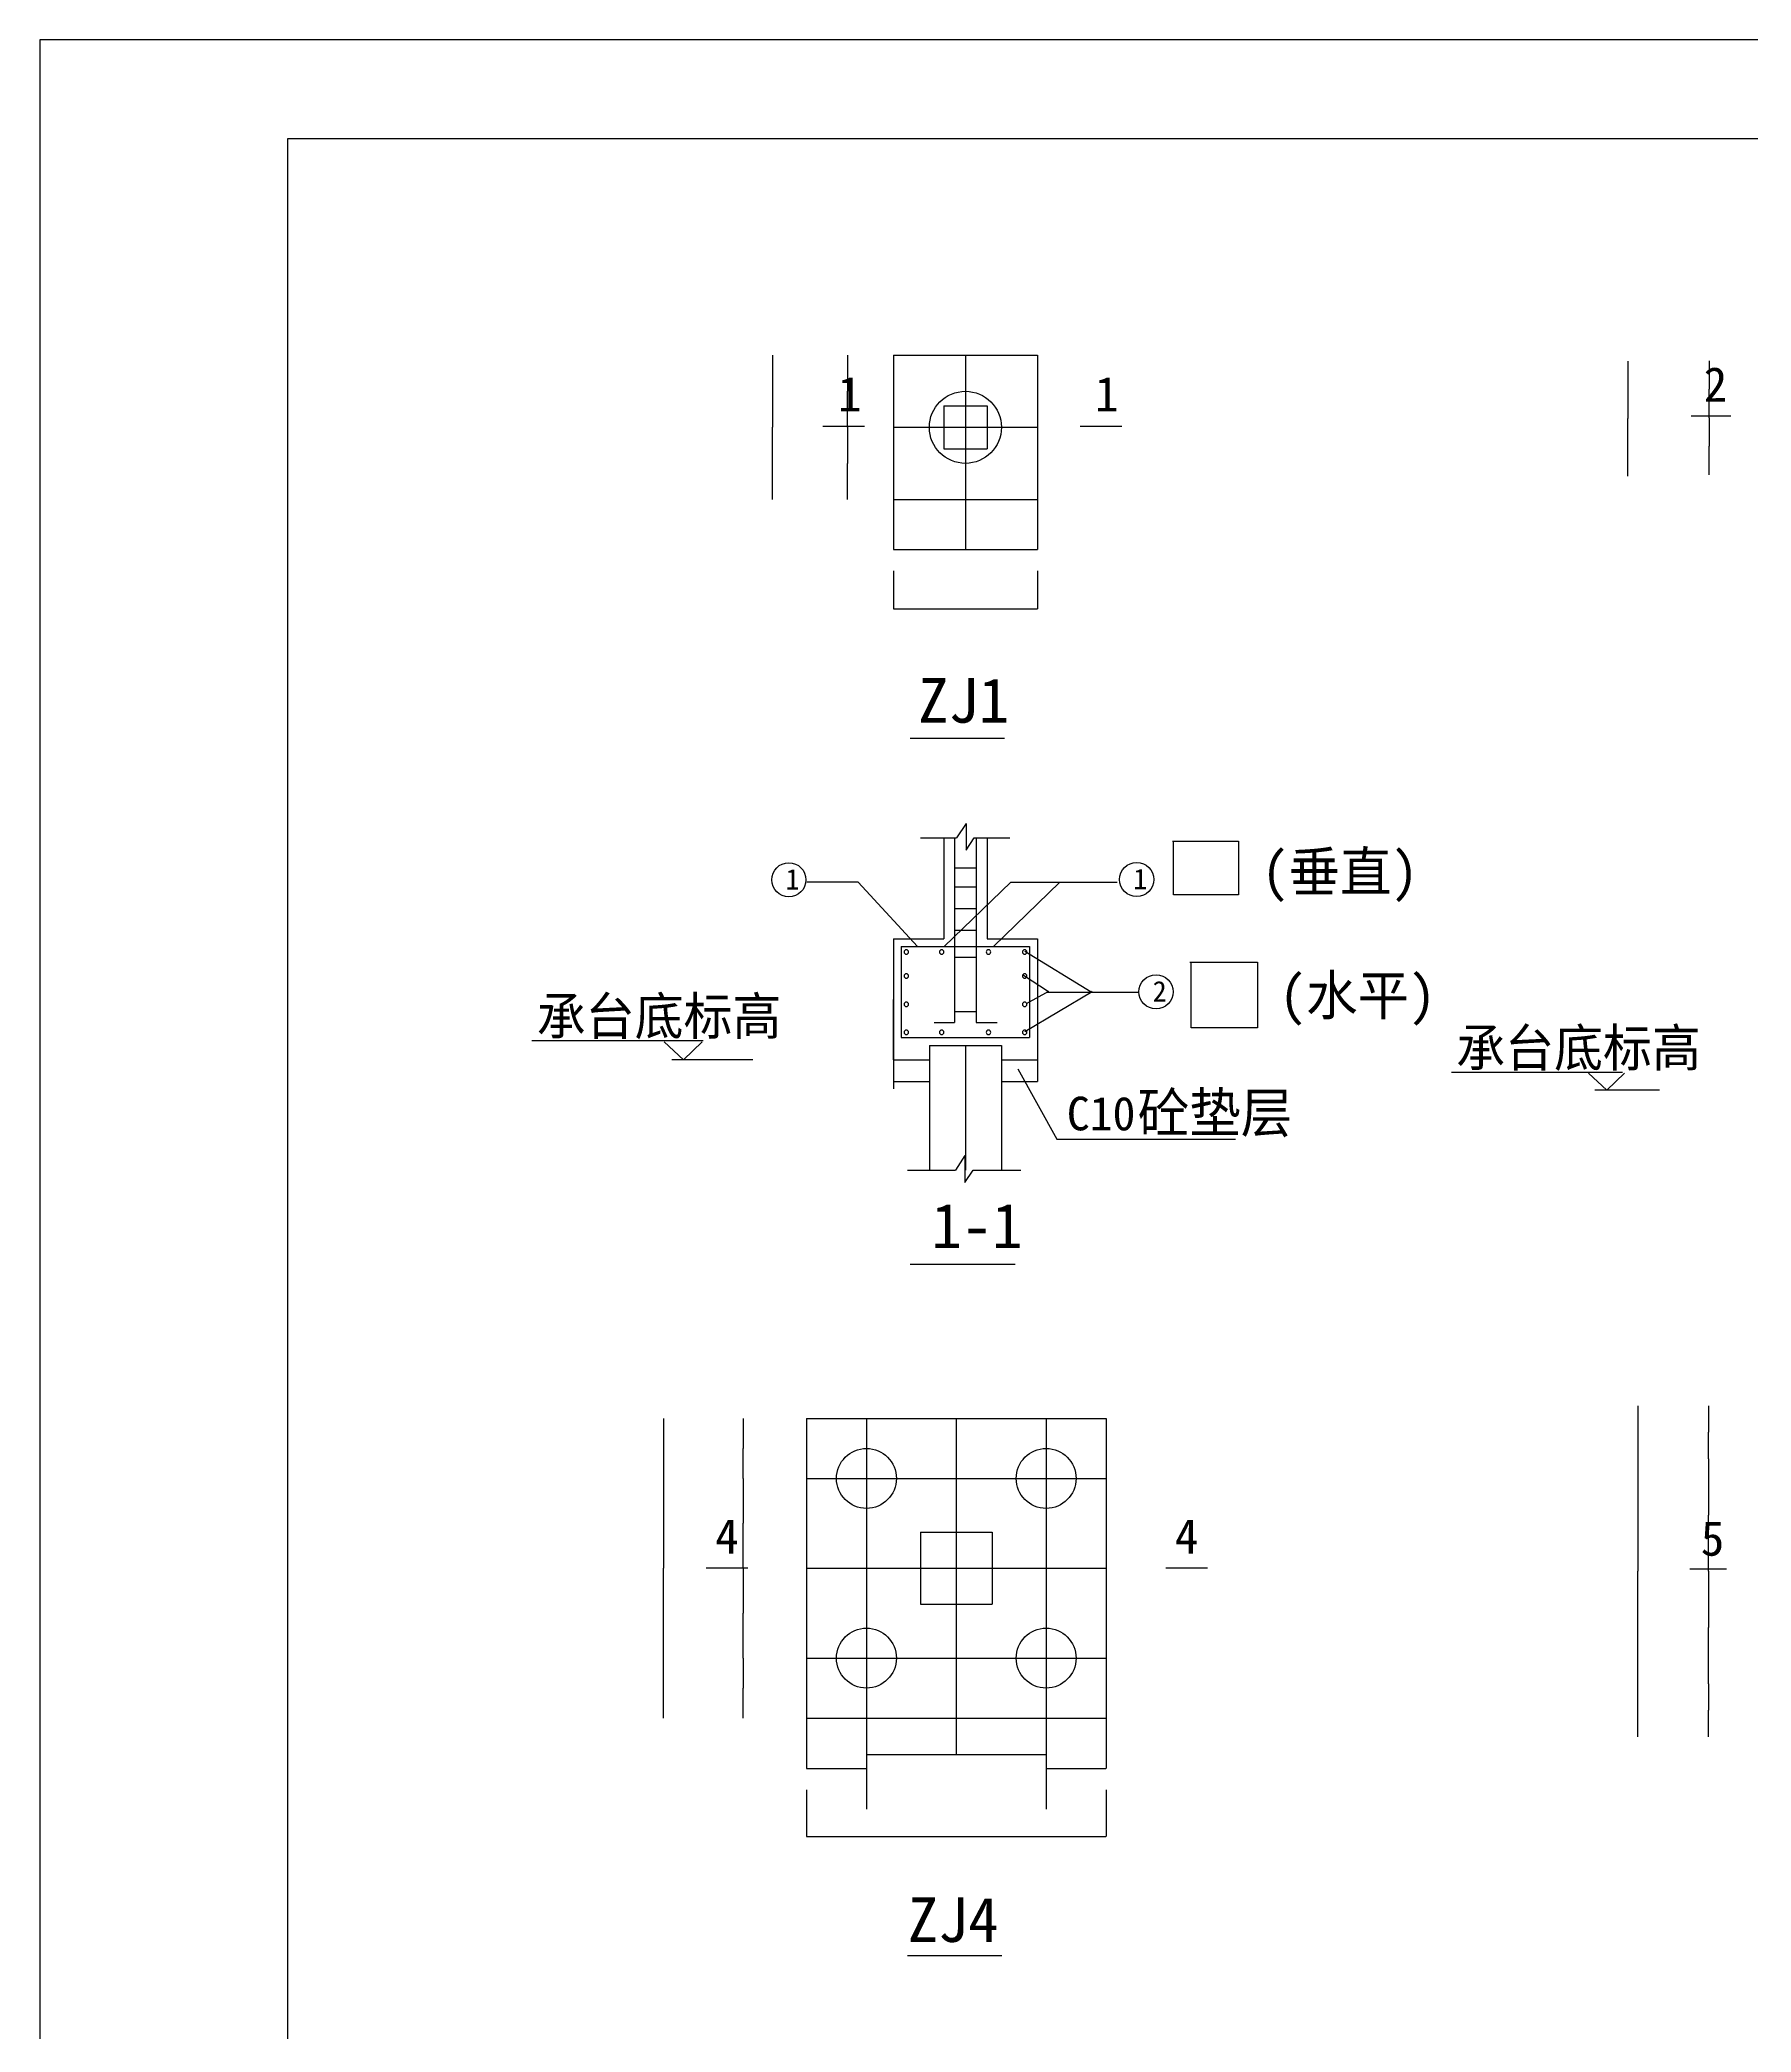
# Model space of a CAD drawing. Header units: metres. Extents: x 4568 to 182545, y -86951 to 35529.
# Drawn here: x 134237 to 146336, y -40998 to -26915 of the extents above; entities that cross this region are included whole.
import ezdxf

# ---------------------------------------------------------------- set-up
doc = ezdxf.new("R2010")
doc.units = ezdxf.units.M
for name, color, linetype in [('AXIS', 9, 'Continuous'), ('CCX', 7, 'Continuous'), ('HZ', 2, 'Continuous'), ('LI', 7, 'Continuous'), ('LIS', 2, 'Continuous'), ('LT', 7, 'Continuous'), ('STEEL', 2, 'Continuous'), ('TXT', 7, 'Continuous'), ('ZU', 2, 'Continuous')]:
    doc.layers.add(name, color=color, linetype=linetype)
doc.dimstyles.get("Standard").update_dxf_attribs({"dimtxt": 2.5, "dimasz": 2.5, "dimexe": 1.25, "dimexo": 0.625, "dimtad": 1, "dimcen": 2.5, "dimazin": 3, "dimtfac": 1, "dimtmove": 0, "dimatfit": 3})

# ---------------------------------------------------------------- blocks, each defined once
blk = doc.blocks.new('_CLOSEDFILLED')
at = {"color": 0, "linetype": 'BYBLOCK'}
blk.add_solid([(-1, 0), (0, 0), (-1, 0)], dxfattribs=at)
blk = doc.blocks.new('*D329')
for p, q in [((139210.43, -37083.31), (139210.43, -37400.86)), ((139210.18, -37400.86), (139209.93, -37400.86)), ((139210.43, -37718.41), (139210.43, -37400.86)), ((139210.43, -37400.86), (139210.43, -37400.86)), ((139210.68, -37400.86), (139210.93, -37400.86))]:
    blk.add_line(p, q)
at = {"layer": 'Defpoints'}
for p in [(139210.43, -37083.31), (139210.43, -37400.86), (139210.43, -37718.41)]:
    blk.add_point(p, dxfattribs=at)
at = {"layer": 'CCX', "xscale": 0.25, "yscale": 0.25}
blk.add_blockref('_CLOSEDFILLED', (139210.43, -37400.86), dxfattribs=at)
at = {"layer": 'CCX', "xscale": 0.25, "yscale": 0.25, "rotation": 180}
blk.add_blockref('_CLOSEDFILLED', (139210.43, -37400.86), dxfattribs=at)
at = {"layer": 'CCX', "insert": (139210.43, -37399.735), "char_height": 1, "attachment_point": 5}
blk.add_mtext('f', dxfattribs=at)
blk = doc.blocks.new('*D330')
for p, q in [((139210.43, -37718.41), (139210.43, -38035.96)), ((139210.18, -38035.96), (139209.93, -38035.96)), ((139210.43, -38353.51), (139210.43, -38035.96)), ((139210.43, -38035.96), (139210.43, -38035.96)), ((139210.68, -38035.96), (139210.93, -38035.96))]:
    blk.add_line(p, q)
at = {"layer": 'Defpoints'}
for p in [(139210.43, -37718.41), (139210.43, -38035.96), (139210.43, -38353.51)]:
    blk.add_point(p, dxfattribs=at)
at = {"layer": 'CCX', "xscale": 0.25, "yscale": 0.25}
blk.add_blockref('_CLOSEDFILLED', (139210.43, -38035.96), dxfattribs=at)
at = {"layer": 'CCX', "xscale": 0.25, "yscale": 0.25, "rotation": 180}
blk.add_blockref('_CLOSEDFILLED', (139210.43, -38035.96), dxfattribs=at)
at = {"layer": 'CCX', "insert": (139210.43, -38034.835), "char_height": 1, "attachment_point": 5}
blk.add_mtext('f', dxfattribs=at)
blk = doc.blocks.new('*D331')
for p, q in [((139210.43, -38353.51), (139210.43, -38565.21)), ((139210.18, -38565.21), (139209.93, -38565.21)), ((139210.43, -38776.91), (139210.43, -38565.21)), ((139210.43, -38565.21), (139210.43, -38565.21)), ((139210.68, -38565.21), (139210.93, -38565.21))]:
    blk.add_line(p, q)
at = {"layer": 'Defpoints'}
for p in [(139210.43, -38353.51), (139210.43, -38565.21), (139210.43, -38776.91)]:
    blk.add_point(p, dxfattribs=at)
at = {"layer": 'CCX', "xscale": 0.25, "yscale": 0.25}
blk.add_blockref('_CLOSEDFILLED', (139210.43, -38565.21), dxfattribs=at)
at = {"layer": 'CCX', "xscale": 0.25, "yscale": 0.25, "rotation": 180}
blk.add_blockref('_CLOSEDFILLED', (139210.43, -38565.21), dxfattribs=at)
at = {"layer": 'CCX', "insert": (139210.43, -38564.085), "char_height": 1, "attachment_point": 5}
blk.add_mtext('c', dxfattribs=at)
blk = doc.blocks.new('*D332')
for p, q in [((139210.43, -36659.9), (139210.43, -36871.61)), ((139210.18, -36871.61), (139209.93, -36871.61)), ((139210.43, -37083.31), (139210.43, -36871.61)), ((139210.43, -36871.61), (139210.43, -36871.61)), ((139210.68, -36871.61), (139210.93, -36871.61))]:
    blk.add_line(p, q)
at = {"layer": 'Defpoints'}
for p in [(139210.43, -36659.9), (139210.43, -36871.61), (139210.43, -37083.31)]:
    blk.add_point(p, dxfattribs=at)
at = {"layer": 'CCX', "xscale": 0.25, "yscale": 0.25}
blk.add_blockref('_CLOSEDFILLED', (139210.43, -36871.61), dxfattribs=at)
at = {"layer": 'CCX', "xscale": 0.25, "yscale": 0.25, "rotation": 180}
blk.add_blockref('_CLOSEDFILLED', (139210.43, -36871.61), dxfattribs=at)
at = {"layer": 'CCX', "insert": (139210.43, -36870.485), "char_height": 1, "attachment_point": 5}
blk.add_mtext('c', dxfattribs=at)
blk = doc.blocks.new('*D333')
for p, q in [((139416.78, -29144.19), (139416.78, -29653.54)), ((139416.53, -29653.54), (139416.28, -29653.54)), ((139416.78, -30162.9), (139416.78, -29653.54)), ((139416.78, -29653.54), (139416.78, -29653.54)), ((139417.03, -29653.54), (139417.28, -29653.54))]:
    blk.add_line(p, q)
at = {"layer": 'Defpoints'}
for p in [(139416.78, -29144.19), (139416.78, -29653.54), (139416.78, -30162.9)]:
    blk.add_point(p, dxfattribs=at)
at = {"xscale": 0.25, "yscale": 0.25}
blk.add_blockref('_CLOSEDFILLED', (139416.78, -29653.54), dxfattribs=at)
at = {"xscale": 0.25, "yscale": 0.25, "rotation": 180}
blk.add_blockref('_CLOSEDFILLED', (139416.78, -29653.54), dxfattribs=at)
at = {"insert": (139416.78, -29652.415), "char_height": 1, "attachment_point": 5}
blk.add_mtext('B', dxfattribs=at)
blk = doc.blocks.new('*D334')
for p, q in [((138646.5, -36659.9), (138646.5, -37718.41)), ((138646.25, -37718.41), (138646, -37718.41)), ((138646.5, -38776.91), (138646.5, -37718.41)), ((138646.5, -37718.41), (138646.5, -37718.41)), ((138646.75, -37718.41), (138647, -37718.41))]:
    blk.add_line(p, q)
at = {"layer": 'Defpoints'}
for p in [(138646.5, -36659.9), (138646.5, -37718.41), (138646.5, -38776.91)]:
    blk.add_point(p, dxfattribs=at)
at = {"xscale": 0.25, "yscale": 0.25}
blk.add_blockref('_CLOSEDFILLED', (138646.5, -37718.41), dxfattribs=at)
at = {"xscale": 0.25, "yscale": 0.25, "rotation": 180}
blk.add_blockref('_CLOSEDFILLED', (138646.5, -37718.41), dxfattribs=at)
at = {"insert": (138646.5, -37717.285), "char_height": 1, "attachment_point": 5}
blk.add_mtext('B', dxfattribs=at)
blk = doc.blocks.new('*D335')
for p, q in [((140271.16, -33268.84), (140271.16, -33696.96)), ((140270.91, -33696.96), (140270.66, -33696.96)), ((140271.16, -34125.08), (140271.16, -33696.96)), ((140271.16, -33696.96), (140271.16, -33696.96)), ((140271.41, -33696.96), (140271.66, -33696.96))]:
    blk.add_line(p, q)
at = {"layer": 'Defpoints'}
for p in [(140271.16, -33268.84), (140271.16, -33696.96), (140271.16, -34125.08)]:
    blk.add_point(p, dxfattribs=at)
at = {"layer": 'CCX', "xscale": 0.25, "yscale": 0.25}
blk.add_blockref('_CLOSEDFILLED', (140271.16, -33696.96), dxfattribs=at)
at = {"layer": 'CCX', "xscale": 0.25, "yscale": 0.25, "rotation": 180}
blk.add_blockref('_CLOSEDFILLED', (140271.16, -33696.96), dxfattribs=at)
at = {"layer": 'CCX', "insert": (140271.16, -33695.835), "char_height": 1, "attachment_point": 5}
blk.add_mtext('H', dxfattribs=at)
blk = doc.blocks.new('*D337')
for p, q in [((146032.88, -38535.59), (146032.88, -38722.35)), ((146032.63, -38722.35), (146032.38, -38722.35)), ((146032.88, -38909.11), (146032.88, -38722.35)), ((146032.88, -38722.35), (146032.88, -38722.35)), ((146033.13, -38722.35), (146033.38, -38722.35))]:
    blk.add_line(p, q)
at = {"layer": 'Defpoints'}
for p in [(146032.88, -38535.59), (146032.88, -38722.35), (146032.88, -38909.11)]:
    blk.add_point(p, dxfattribs=at)
at = {"layer": 'CCX', "xscale": 0.25, "yscale": 0.25}
blk.add_blockref('_CLOSEDFILLED', (146032.88, -38722.35), dxfattribs=at)
at = {"layer": 'CCX', "xscale": 0.25, "yscale": 0.25, "rotation": 180}
blk.add_blockref('_CLOSEDFILLED', (146032.88, -38722.35), dxfattribs=at)
at = {"layer": 'CCX', "insert": (146032.88, -38721.225), "char_height": 1, "attachment_point": 5}
blk.add_mtext('c', dxfattribs=at)
blk = doc.blocks.new('*D346')
for p, q in [((146032.88, -36944.36), (146032.88, -37342.17)), ((146032.63, -37342.17), (146032.38, -37342.17)), ((146032.88, -37739.98), (146032.88, -37342.17)), ((146032.88, -37342.17), (146032.88, -37342.17)), ((146033.13, -37342.17), (146033.38, -37342.17))]:
    blk.add_line(p, q)
at = {"layer": 'Defpoints'}
for p in [(146032.88, -36944.36), (146032.88, -37342.17), (146032.88, -37739.98)]:
    blk.add_point(p, dxfattribs=at)
at = {"layer": 'CCX', "xscale": 0.25, "yscale": 0.25}
blk.add_blockref('_CLOSEDFILLED', (146032.88, -37342.17), dxfattribs=at)
at = {"layer": 'CCX', "xscale": 0.25, "yscale": 0.25, "rotation": 180}
blk.add_blockref('_CLOSEDFILLED', (146032.88, -37342.17), dxfattribs=at)
at = {"layer": 'CCX', "insert": (146032.88, -37341.045), "char_height": 1, "attachment_point": 5}
blk.add_mtext('f', dxfattribs=at)
blk = doc.blocks.new('*D347')
for p, q in [((146032.88, -37739.98), (146032.88, -38137.78)), ((146032.63, -38137.78), (146032.38, -38137.78)), ((146032.88, -38535.59), (146032.88, -38137.78)), ((146032.88, -38137.78), (146032.88, -38137.78)), ((146033.13, -38137.78), (146033.38, -38137.78))]:
    blk.add_line(p, q)
at = {"layer": 'Defpoints'}
for p in [(146032.88, -37739.98), (146032.88, -38137.78), (146032.88, -38535.59)]:
    blk.add_point(p, dxfattribs=at)
at = {"layer": 'CCX', "xscale": 0.25, "yscale": 0.25}
blk.add_blockref('_CLOSEDFILLED', (146032.88, -38137.78), dxfattribs=at)
at = {"layer": 'CCX', "xscale": 0.25, "yscale": 0.25, "rotation": 180}
blk.add_blockref('_CLOSEDFILLED', (146032.88, -38137.78), dxfattribs=at)
at = {"layer": 'CCX', "insert": (146032.88, -38136.655), "char_height": 1, "attachment_point": 5}
blk.add_mtext('f', dxfattribs=at)
blk = doc.blocks.new('*D348')
for p, q in [((146032.88, -36570.84), (146032.88, -36757.6)), ((146032.63, -36757.6), (146032.38, -36757.6)), ((146032.88, -36944.36), (146032.88, -36757.6)), ((146032.88, -36757.6), (146032.88, -36757.6)), ((146033.13, -36757.6), (146033.38, -36757.6))]:
    blk.add_line(p, q)
at = {"layer": 'Defpoints'}
for p in [(146032.88, -36570.84), (146032.88, -36757.6), (146032.88, -36944.36)]:
    blk.add_point(p, dxfattribs=at)
at = {"layer": 'CCX', "xscale": 0.25, "yscale": 0.25}
blk.add_blockref('_CLOSEDFILLED', (146032.88, -36757.6), dxfattribs=at)
at = {"layer": 'CCX', "xscale": 0.25, "yscale": 0.25, "rotation": 180}
blk.add_blockref('_CLOSEDFILLED', (146032.88, -36757.6), dxfattribs=at)
at = {"layer": 'CCX', "insert": (146032.88, -36756.475), "char_height": 1, "attachment_point": 5}
blk.add_mtext('c', dxfattribs=at)
blk = doc.blocks.new('*D349')
for p, q in [((141351.33, -38776.91), (141351.33, -39134.6)), ((141774.73, -38776.91), (141774.73, -39134.6)), ((141351.58, -39134.6), (141562.53, -39134.6)), ((141563.53, -39134.6), (141774.48, -39134.6))]:
    blk.add_line(p, q)
at = {"layer": 'Defpoints'}
for p in [(141351.33, -38776.91), (141774.73, -38776.91), (141351.33, -39134.6)]:
    blk.add_point(p, dxfattribs=at)
at = {"layer": 'CCX', "xscale": 0.25, "yscale": 0.25, "rotation": 180}
blk.add_blockref('_CLOSEDFILLED', (141351.33, -39134.6), dxfattribs=at)
at = {"layer": 'CCX', "xscale": 0.25, "yscale": 0.25}
blk.add_blockref('_CLOSEDFILLED', (141774.73, -39134.6), dxfattribs=at)
at = {"layer": 'CCX', "insert": (141563.03, -39134.6), "char_height": 1, "attachment_point": 5}
blk.add_mtext('c', dxfattribs=at)
blk = doc.blocks.new('*D350')
for p, q in [((140081.13, -38776.91), (140081.13, -39034.6)), ((140716.23, -38776.91), (140716.23, -39034.6)), ((140081.38, -39034.6), (140398.18, -39034.6)), ((140399.18, -39034.6), (140715.98, -39034.6))]:
    blk.add_line(p, q)
at = {"layer": 'Defpoints'}
for p in [(140081.13, -38776.91), (140716.23, -38776.91), (140081.13, -39034.6)]:
    blk.add_point(p, dxfattribs=at)
at = {"layer": 'CCX', "xscale": 0.25, "yscale": 0.25, "rotation": 180}
blk.add_blockref('_CLOSEDFILLED', (140081.13, -39034.6), dxfattribs=at)
at = {"layer": 'CCX', "xscale": 0.25, "yscale": 0.25}
blk.add_blockref('_CLOSEDFILLED', (140716.23, -39034.6), dxfattribs=at)
at = {"layer": 'CCX', "insert": (140398.68, -39034.6), "char_height": 1, "attachment_point": 5}
blk.add_mtext('e', dxfattribs=at)
blk = doc.blocks.new('*D351')
for p, q in [((139657.73, -38776.91), (139657.73, -39134.6)), ((140081.13, -38776.91), (140081.13, -39134.6)), ((139657.98, -39134.6), (139868.93, -39134.6)), ((139869.93, -39134.6), (140080.88, -39134.6))]:
    blk.add_line(p, q)
at = {"layer": 'Defpoints'}
for p in [(139657.73, -38776.91), (140081.13, -38776.91), (139657.73, -39134.6)]:
    blk.add_point(p, dxfattribs=at)
at = {"layer": 'CCX', "xscale": 0.25, "yscale": 0.25, "rotation": 180}
blk.add_blockref('_CLOSEDFILLED', (139657.73, -39134.6), dxfattribs=at)
at = {"layer": 'CCX', "xscale": 0.25, "yscale": 0.25}
blk.add_blockref('_CLOSEDFILLED', (140081.13, -39134.6), dxfattribs=at)
at = {"layer": 'CCX', "insert": (139869.43, -39134.6), "char_height": 1, "attachment_point": 5}
blk.add_mtext('c', dxfattribs=at)
blk = doc.blocks.new('*D352')
for p, q in [((140716.23, -38776.91), (140716.23, -39034.6)), ((141351.33, -38776.91), (141351.33, -39034.6)), ((140716.48, -39034.6), (141033.28, -39034.6)), ((141034.28, -39034.6), (141351.08, -39034.6))]:
    blk.add_line(p, q)
at = {"layer": 'Defpoints'}
for p in [(140716.23, -38776.91), (141351.33, -38776.91), (140716.23, -39034.6)]:
    blk.add_point(p, dxfattribs=at)
at = {"layer": 'CCX', "xscale": 0.25, "yscale": 0.25, "rotation": 180}
blk.add_blockref('_CLOSEDFILLED', (140716.23, -39034.6), dxfattribs=at)
at = {"layer": 'CCX', "xscale": 0.25, "yscale": 0.25}
blk.add_blockref('_CLOSEDFILLED', (141351.33, -39034.6), dxfattribs=at)
at = {"layer": 'CCX', "insert": (141033.78, -39034.6), "char_height": 1, "attachment_point": 5}
blk.add_mtext('e', dxfattribs=at)
blk = doc.blocks.new('*D356')
for p, q in [((139657.73, -39284.6), (139657.73, -39615.7)), ((141774.73, -39284.6), (141774.73, -39615.7)), ((139657.98, -39615.7), (140715.73, -39615.7)), ((140716.73, -39615.7), (141774.48, -39615.7))]:
    blk.add_line(p, q)
at = {"layer": 'Defpoints'}
for p in [(139657.73, -39284.6), (141774.73, -39284.6), (139657.73, -39615.7)]:
    blk.add_point(p, dxfattribs=at)
at = {"xscale": 0.25, "yscale": 0.25, "rotation": 180}
blk.add_blockref('_CLOSEDFILLED', (139657.73, -39615.7), dxfattribs=at)
at = {"xscale": 0.25, "yscale": 0.25}
blk.add_blockref('_CLOSEDFILLED', (141774.73, -39615.7), dxfattribs=at)
at = {"insert": (140716.23, -39615.7), "char_height": 1, "attachment_point": 5}
blk.add_mtext('A', dxfattribs=at)
blk = doc.blocks.new('*D357')
for p, q in [((140271.16, -34125.08), (140271.16, -34329.89)), ((140270.91, -34329.89), (140270.66, -34329.89)), ((140271.16, -34277.89), (140271.16, -34329.89)), ((140271.16, -34329.89), (140271.16, -34329.89)), ((140271.41, -34329.89), (140271.66, -34329.89))]:
    blk.add_line(p, q)
at = {"layer": 'Defpoints'}
for p in [(140271.16, -34125.08), (140271.16, -34277.89), (140271.16, -34329.89)]:
    blk.add_point(p, dxfattribs=at)
at = {"layer": 'CCX', "xscale": 0.25, "yscale": 0.25}
blk.add_blockref('_CLOSEDFILLED', (140271.16, -34329.89), dxfattribs=at)
at = {"layer": 'CCX', "xscale": 0.25, "yscale": 0.25, "rotation": 180}
blk.add_blockref('_CLOSEDFILLED', (140271.16, -34329.89), dxfattribs=at)
at = {"layer": 'CCX', "insert": (140271.16, -34328.765), "char_height": 1, "attachment_point": 5}
blk.add_mtext('80', dxfattribs=at)
blk = doc.blocks.new('*D358')
for p, q in [((140270.91, -34049.85), (140270.66, -34049.85)), ((140271.16, -34022.79), (140271.16, -34049.85)), ((140271.16, -34125.08), (140271.16, -34049.85)), ((140271.16, -34049.85), (140271.16, -34049.85)), ((140271.41, -34049.85), (140271.66, -34049.85))]:
    blk.add_line(p, q)
at = {"layer": 'Defpoints'}
for p in [(140271.16, -34022.79), (140271.16, -34049.85), (140271.16, -34125.08)]:
    blk.add_point(p, dxfattribs=at)
at = {"layer": 'CCX', "xscale": 0.25, "yscale": 0.25}
blk.add_blockref('_CLOSEDFILLED', (140271.16, -34049.85), dxfattribs=at)
at = {"layer": 'CCX', "xscale": 0.25, "yscale": 0.25, "rotation": 180}
blk.add_blockref('_CLOSEDFILLED', (140271.16, -34049.85), dxfattribs=at)
at = {"layer": 'CCX', "insert": (140271.16, -34048.725), "char_height": 1, "attachment_point": 5}
blk.add_mtext('k', dxfattribs=at)
blk = doc.blocks.new('*D359')
for p, q in [((140270.91, -33783.82), (140270.66, -33783.82)), ((140271.16, -34022.79), (140271.16, -33783.82)), ((140271.16, -33946.38), (140271.16, -33783.82)), ((140271.16, -33783.82), (140271.16, -33783.82)), ((140271.41, -33783.82), (140271.66, -33783.82))]:
    blk.add_line(p, q)
at = {"layer": 'Defpoints'}
for p in [(140271.16, -33783.82), (140271.16, -33946.38), (140271.16, -34022.79)]:
    blk.add_point(p, dxfattribs=at)
at = {"layer": 'CCX', "xscale": 0.25, "yscale": 0.25}
blk.add_blockref('_CLOSEDFILLED', (140271.16, -33783.82), dxfattribs=at)
at = {"layer": 'CCX', "xscale": 0.25, "yscale": 0.25, "rotation": 180}
blk.add_blockref('_CLOSEDFILLED', (140271.16, -33783.82), dxfattribs=at)
at = {"layer": 'CCX', "insert": (140271.16, -33782.695), "char_height": 1, "attachment_point": 5}
blk.add_mtext('35', dxfattribs=at)
blk = doc.blocks.new('*D360')
for p, q in [((145535.38, -36570.84), (145535.38, -37739.98)), ((145535.13, -37739.98), (145534.88, -37739.98)), ((145535.38, -38909.11), (145535.38, -37739.98)), ((145535.38, -37739.98), (145535.38, -37739.98)), ((145535.63, -37739.98), (145535.88, -37739.98))]:
    blk.add_line(p, q)
at = {"layer": 'Defpoints'}
for p in [(145535.38, -36570.84), (145535.38, -37739.98), (145535.38, -38909.11)]:
    blk.add_point(p, dxfattribs=at)
at = {"xscale": 0.25, "yscale": 0.25}
blk.add_blockref('_CLOSEDFILLED', (145535.38, -37739.98), dxfattribs=at)
at = {"xscale": 0.25, "yscale": 0.25, "rotation": 180}
blk.add_blockref('_CLOSEDFILLED', (145535.38, -37739.98), dxfattribs=at)
at = {"insert": (145535.38, -37738.855), "char_height": 1, "attachment_point": 5}
blk.add_mtext('B', dxfattribs=at)
blk = doc.blocks.new('*D371')
for p, q in [((146039.67, -29183.02), (146039.67, -29384.63)), ((146039.42, -29384.63), (146039.17, -29384.63)), ((146039.67, -29586.25), (146039.67, -29384.63)), ((146039.67, -29384.63), (146039.67, -29384.63)), ((146039.92, -29384.63), (146040.17, -29384.63))]:
    blk.add_line(p, q)
at = {"layer": 'Defpoints'}
for p in [(146039.67, -29183.02), (146039.67, -29384.63), (146039.67, -29586.25)]:
    blk.add_point(p, dxfattribs=at)
at = {"layer": 'CCX', "xscale": 0.25, "yscale": 0.25}
blk.add_blockref('_CLOSEDFILLED', (146039.67, -29384.63), dxfattribs=at)
at = {"layer": 'CCX', "xscale": 0.25, "yscale": 0.25, "rotation": 180}
blk.add_blockref('_CLOSEDFILLED', (146039.67, -29384.63), dxfattribs=at)
at = {"layer": 'CCX', "insert": (146039.67, -29383.505), "char_height": 1, "attachment_point": 5}
blk.add_mtext('c', dxfattribs=at)
blk = doc.blocks.new('*D372')
for p, q in [((146039.67, -29586.25), (146039.67, -29787.87)), ((146039.42, -29787.87), (146039.17, -29787.87)), ((146039.67, -29989.49), (146039.67, -29787.87)), ((146039.67, -29787.87), (146039.67, -29787.87)), ((146039.92, -29787.87), (146040.17, -29787.87))]:
    blk.add_line(p, q)
at = {"layer": 'Defpoints'}
for p in [(146039.67, -29586.25), (146039.67, -29787.87), (146039.67, -29989.49)]:
    blk.add_point(p, dxfattribs=at)
at = {"layer": 'CCX', "xscale": 0.25, "yscale": 0.25}
blk.add_blockref('_CLOSEDFILLED', (146039.67, -29787.87), dxfattribs=at)
at = {"layer": 'CCX', "xscale": 0.25, "yscale": 0.25, "rotation": 180}
blk.add_blockref('_CLOSEDFILLED', (146039.67, -29787.87), dxfattribs=at)
at = {"layer": 'CCX', "insert": (146039.67, -29786.745), "char_height": 1, "attachment_point": 5}
blk.add_mtext('c', dxfattribs=at)
blk = doc.blocks.new('*D373')
for p, q in [((140271.16, -30162.9), (140271.16, -30518.24)), ((140780.51, -30162.9), (140780.51, -30518.24)), ((140271.41, -30518.24), (140525.335, -30518.24)), ((140526.335, -30518.24), (140780.26, -30518.24))]:
    blk.add_line(p, q)
at = {"layer": 'Defpoints'}
for p in [(140271.16, -30162.9), (140780.51, -30162.9), (140271.16, -30518.24)]:
    blk.add_point(p, dxfattribs=at)
at = {"layer": 'CCX', "xscale": 0.25, "yscale": 0.25, "rotation": 180}
blk.add_blockref('_CLOSEDFILLED', (140271.16, -30518.24), dxfattribs=at)
at = {"layer": 'CCX', "xscale": 0.25, "yscale": 0.25}
blk.add_blockref('_CLOSEDFILLED', (140780.51, -30518.24), dxfattribs=at)
at = {"layer": 'CCX', "insert": (140525.835, -30518.24), "char_height": 1, "attachment_point": 5}
blk.add_mtext('c', dxfattribs=at)
blk = doc.blocks.new('*D374')
for p, q in [((140780.51, -30162.9), (140780.51, -30518.24)), ((141289.87, -30162.9), (141289.87, -30518.24)), ((140780.76, -30518.24), (141034.69, -30518.24)), ((141035.69, -30518.24), (141289.62, -30518.24))]:
    blk.add_line(p, q)
at = {"layer": 'Defpoints'}
for p in [(140780.51, -30162.9), (141289.87, -30162.9), (140780.51, -30518.24)]:
    blk.add_point(p, dxfattribs=at)
at = {"layer": 'CCX', "xscale": 0.25, "yscale": 0.25, "rotation": 180}
blk.add_blockref('_CLOSEDFILLED', (140780.51, -30518.24), dxfattribs=at)
at = {"layer": 'CCX', "xscale": 0.25, "yscale": 0.25}
blk.add_blockref('_CLOSEDFILLED', (141289.87, -30518.24), dxfattribs=at)
at = {"layer": 'CCX', "insert": (141035.19, -30518.24), "char_height": 1, "attachment_point": 5}
blk.add_mtext('c', dxfattribs=at)
blk = doc.blocks.new('*D375')
for p, q in [((140271.16, -30668.24), (140271.16, -30936.47)), ((141289.87, -30668.24), (141289.87, -30936.47)), ((140271.41, -30936.47), (140780.015, -30936.47)), ((140781.015, -30936.47), (141289.62, -30936.47))]:
    blk.add_line(p, q)
at = {"layer": 'Defpoints'}
for p in [(140271.16, -30668.24), (141289.87, -30668.24), (140271.16, -30936.47)]:
    blk.add_point(p, dxfattribs=at)
at = {"xscale": 0.25, "yscale": 0.25, "rotation": 180}
blk.add_blockref('_CLOSEDFILLED', (140271.16, -30936.47), dxfattribs=at)
at = {"xscale": 0.25, "yscale": 0.25}
blk.add_blockref('_CLOSEDFILLED', (141289.87, -30936.47), dxfattribs=at)
at = {"insert": (140780.515, -30936.47), "char_height": 1, "attachment_point": 5}
blk.add_mtext('A', dxfattribs=at)
blk = doc.blocks.new('*D376')
for p, q in [((139946.42, -29144.19), (139946.42, -29398.87)), ((139946.17, -29398.87), (139945.92, -29398.87)), ((139946.42, -29653.54), (139946.42, -29398.87)), ((139946.42, -29398.87), (139946.42, -29398.87)), ((139946.67, -29398.87), (139946.92, -29398.87))]:
    blk.add_line(p, q)
at = {"layer": 'Defpoints'}
for p in [(139946.42, -29144.19), (139946.42, -29398.87), (139946.42, -29653.54)]:
    blk.add_point(p, dxfattribs=at)
at = {"layer": 'CCX', "xscale": 0.25, "yscale": 0.25}
blk.add_blockref('_CLOSEDFILLED', (139946.42, -29398.87), dxfattribs=at)
at = {"layer": 'CCX', "xscale": 0.25, "yscale": 0.25, "rotation": 180}
blk.add_blockref('_CLOSEDFILLED', (139946.42, -29398.87), dxfattribs=at)
at = {"layer": 'CCX', "insert": (139946.42, -29397.745), "char_height": 1, "attachment_point": 5}
blk.add_mtext('c', dxfattribs=at)
blk = doc.blocks.new('*D377')
for p, q in [((139946.42, -29653.54), (139946.42, -29908.22)), ((139946.17, -29908.22), (139945.92, -29908.22)), ((139946.42, -30162.9), (139946.42, -29908.22)), ((139946.42, -29908.22), (139946.42, -29908.22)), ((139946.67, -29908.22), (139946.92, -29908.22))]:
    blk.add_line(p, q)
at = {"layer": 'Defpoints'}
for p in [(139946.42, -29653.54), (139946.42, -29908.22), (139946.42, -30162.9)]:
    blk.add_point(p, dxfattribs=at)
at = {"layer": 'CCX', "xscale": 0.25, "yscale": 0.25}
blk.add_blockref('_CLOSEDFILLED', (139946.42, -29908.22), dxfattribs=at)
at = {"layer": 'CCX', "xscale": 0.25, "yscale": 0.25, "rotation": 180}
blk.add_blockref('_CLOSEDFILLED', (139946.42, -29908.22), dxfattribs=at)
at = {"layer": 'CCX', "insert": (139946.42, -29907.095), "char_height": 1, "attachment_point": 5}
blk.add_mtext('c', dxfattribs=at)
blk = doc.blocks.new('*D378')
for p, q in [((145464.68, -29186.44), (145464.68, -29592.38)), ((145464.43, -29592.38), (145464.18, -29592.38)), ((145464.68, -29998.31), (145464.68, -29592.38)), ((145464.68, -29592.38), (145464.68, -29592.38)), ((145464.93, -29592.38), (145465.18, -29592.38))]:
    blk.add_line(p, q)
at = {"layer": 'Defpoints'}
for p in [(145464.68, -29186.44), (145464.68, -29592.38), (145464.68, -29998.31)]:
    blk.add_point(p, dxfattribs=at)
at = {"xscale": 0.25, "yscale": 0.25}
blk.add_blockref('_CLOSEDFILLED', (145464.68, -29592.38), dxfattribs=at)
at = {"xscale": 0.25, "yscale": 0.25, "rotation": 180}
blk.add_blockref('_CLOSEDFILLED', (145464.68, -29592.38), dxfattribs=at)
at = {"insert": (145464.68, -29591.255), "char_height": 1, "attachment_point": 5}
blk.add_mtext('B', dxfattribs=at)

msp = doc.modelspace()

# ---------------------------------------------------------------- linework, layer by layer
for p, q in [((142245.59, -32579.07), (142711.58, -32579.07)), ((142251, -32958.18), (142251, -32579.07)), ((142711.58, -32579.07), (142711.58, -32958.18)), ((140023.18, -32868.64), (139659.29, -32868.64)), ((140441.16, -33322.72), (140023.18, -32868.64)), ((140631.38, -33322.72), (141101.67, -32867.72)), ((140978.73, -33322.72), (141449.03, -32867.72)), ((141101.67, -32867.72), (141655.78, -32867.72)), ((141449.03, -32867.72), (141854.27, -32867.72)), ((142711.58, -32958.18), (142251, -32958.18)), ((141670.77, -33645.29), (141200.6, -33359.05)), ((142366.19, -33434.16), (142845.64, -33434.16)), ((142377.03, -33898.51), (142377.03, -33434.16)), ((142845.64, -33434.16), (142845.64, -33898.51)), ((141191.77, -33526.7), (141368.34, -33641.41)), ((141200.6, -33923.77), (141677.33, -33641.41)), ((141368.34, -33641.41), (141209.43, -33729.65)), ((141353.59, -33645.29), (142004.25, -33645.29)), ((141368.34, -33641.41), (141368.34, -33641.41)), ((141677.33, -33641.41), (141670.77, -33645.29)), ((142845.64, -33898.51), (142377.03, -33898.51))]:
    msp.add_line(p, q)
for points in [[(134237.4, -56244.64), (175817.4, -56244.64), (175817.4, -26914.64), (134237.4, -26914.64)], [(135987.4, -55544.64), (175117.4, -55544.64), (175117.4, -27614.64), (135987.4, -27614.64)]]:
    msp.add_lwpolyline(points, close=True)
at = {"layer": 'AXIS'}
for p, q in [((140780.51, -29144.19), (140780.51, -30162.9)), ((140271.16, -29653.54), (141289.87, -29653.54)), ((140780.51, -34022.79), (140780.51, -34904.22)), ((140081.13, -36659.9), (140081.13, -39420.24)), ((140716.23, -36659.9), (140716.23, -38776.91)), ((141351.33, -36659.9), (141351.33, -39420.24)), ((139657.73, -37083.31), (141774.73, -37083.31)), ((139657.73, -37718.41), (141774.73, -37718.41)), ((139657.73, -38353.51), (141774.73, -38353.51))]:
    msp.add_line(p, q, dxfattribs=at)
at = {"layer": 'LI'}
for centre, radius in [((140780.51, -29653.54), 254.68), ((140081.13, -37083.31), 211.7), ((141351.33, -37083.31), 211.7), ((140081.13, -38353.51), 211.7), ((141351.33, -38353.51), 211.7)]:
    msp.add_circle(centre, radius, dxfattribs=at)
at = {"layer": 'LIS'}
for p, q in [((140271.16, -29144.19), (141289.87, -29144.19)), ((140271.16, -29144.19), (140271.16, -30162.9)), ((141289.87, -29144.19), (141289.87, -30162.9)), ((140271.16, -30162.9), (141289.87, -30162.9)), ((140627.71, -32556.32), (140627.71, -33268.84)), ((140933.32, -32556.32), (140933.32, -33268.84)), ((140271.16, -33268.84), (140271.16, -34277.89)), ((140271.16, -33268.84), (140627.71, -33268.84)), ((140933.32, -33268.84), (141289.87, -33268.84)), ((141289.87, -33268.84), (141289.87, -34277.89)), ((140525.84, -34022.79), (141035.19, -34022.79)), ((140525.84, -34022.79), (140525.84, -34904.22)), ((141035.19, -34022.79), (141035.19, -34904.22)), ((140271.16, -34125.08), (140525.84, -34125.08)), ((141035.19, -34125.08), (141289.87, -34125.08)), ((140271.16, -34277.89), (140525.84, -34277.89)), ((141035.19, -34277.89), (141289.87, -34277.89)), ((139657.73, -36659.9), (141774.73, -36659.9)), ((139657.73, -36659.9), (139657.73, -38776.91)), ((141774.73, -36659.9), (141774.73, -38776.91)), ((139657.73, -38776.91), (141774.73, -38776.91))]:
    msp.add_line(p, q, dxfattribs=at)
at = {"layer": 'LT'}
for p, q in [((140785, -32453.17), (140717.79, -32556.32)), ((140785, -32453.17), (140785, -32642.83)), ((140462.81, -32556.32), (140717.79, -32556.32)), ((140785, -32642.83), (140842.71, -32556.32)), ((140842.71, -32556.32), (141095.7, -32556.32)), ((138926.21, -33991.11), (137716.21, -33991.11)), ((138786.61, -34125.08), (138650.67, -33997.74)), ((138918.63, -33997.74), (138786.61, -34125.08)), ((139277.36, -34125.08), (138704.14, -34125.08)), ((141150.82, -34188.4), (141426.78, -34684.84)), ((145426.5, -34214.9), (144216.5, -34214.9)), ((145315.69, -34339.5), (145186.55, -34218.53)), ((145441.11, -34218.53), (145315.69, -34339.5)), ((145688.48, -34339.5), (145230.31, -34339.5)), ((141426.78, -34684.84), (142690.83, -34684.84)), ((140370.72, -34904.22), (140710.1, -34904.22)), ((140777.31, -34801.07), (140710.1, -34904.22)), ((140777.31, -34801.07), (140777.31, -34990.73)), ((140777.31, -34990.73), (140835.02, -34904.22)), ((140835.02, -34904.22), (141172.55, -34904.22))]:
    msp.add_line(p, q, dxfattribs=at)
for points in [[(145910.99, -29573.24), (146190.83, -29573.24)], [(139773.67, -29644.72), (140068.23, -29644.72)], [(141590.81, -29644.72), (141885.38, -29644.72)], [(140389.49, -31851.87), (141055.94, -31851.87)], [(140389.49, -35567.98), (141131.43, -35567.98)], [(138948.55, -37714.41), (139242.38, -37714.41)], [(142198.06, -37714.41), (142491.89, -37714.41)], [(145901.1, -37722.69), (146160.31, -37722.69)], [(140370.98, -40455.43), (141037.43, -40455.43)]]:
    msp.add_lwpolyline(points, dxfattribs=at)
for points in [[(140346.75, -33361.86, 1), (140378.58, -33361.86, 1)], [(140596.87, -33361.86, 1), (140628.7, -33361.86, 1)], [(140928.55, -33361.8, 1), (140960.38, -33361.8, 1)], [(141184.07, -33361.86, 1), (141215.9, -33361.86, 1)], [(140346.75, -33531.78, 1), (140378.58, -33531.78, 1)], [(141183.81, -33531.78, 1), (141215.65, -33531.78, 1)], [(140346.75, -33732.5, 1), (140378.58, -33732.5, 1)], [(141183.81, -33732.5, 1), (141215.65, -33732.5, 1)], [(140346.75, -33930.32, 1), (140378.58, -33930.32, 1)], [(140596.87, -33930.32, 1), (140628.7, -33930.32, 1)], [(140928.55, -33930.26, 1), (140960.38, -33930.26, 1)], [(141184.07, -33930.32, 1), (141215.9, -33930.32, 1)]]:
    msp.add_lwpolyline(points, format="xyb", close=True, dxfattribs=at)
for centre in [(139532.69, -32851.93), (141991.47, -32849.88), (142128.33, -33643.98)]:
    msp.add_circle(centre, 120.97, dxfattribs=at)
at = {"layer": 'STEEL'}
for p, q in [((140704.11, -32556.32), (140704.11, -33859.59)), ((140856.92, -32556.32), (140856.92, -33859.59)), ((140704.11, -32766.72), (140856.92, -32766.72)), ((140704.11, -32901.28), (140856.92, -32901.28)), ((140704.11, -33054.08), (140856.92, -33054.08)), ((140704.11, -33206.89), (140856.92, -33206.89)), ((140326.34, -33324.02), (140326.34, -33967.61)), ((140326.34, -33324.02), (141234.69, -33324.02)), ((141234.69, -33324.02), (141234.69, -33967.61)), ((140704.11, -33399.29), (140856.92, -33399.29)), ((140704.11, -33784.02), (140856.92, -33784.02)), ((140560.72, -33859.59), (140704.11, -33859.59)), ((140856.92, -33859.59), (141005.91, -33859.59)), ((140326.34, -33967.61), (141234.69, -33967.61))]:
    msp.add_line(p, q, dxfattribs=at)
at = {"layer": 'ZU'}
for p, q in [((140627.71, -29500.74), (140627.71, -29806.35)), ((140627.71, -29500.74), (140933.32, -29500.74)), ((140933.32, -29500.74), (140933.32, -29806.35)), ((140627.71, -29806.35), (140933.32, -29806.35)), ((140462.19, -37464.37), (140970.27, -37464.37)), ((140462.19, -37464.37), (140462.19, -37972.45)), ((140970.27, -37464.37), (140970.27, -37972.45)), ((140462.19, -37972.45), (140970.27, -37972.45))]:
    msp.add_line(p, q, dxfattribs=at)

# ---------------------------------------------------------------- texts
at = {"layer": 'HZ'}
for s, p in [('1', (139508.9, -32920.75)), ('1', (141967.68, -32918.7)), ('2', (142104.54, -33712.8))]:
    msp.add_text(s, height=145.17, dxfattribs=at).set_placement(p)
at = {"layer": 'TXT'}
for s, height, p in [('2', 245, (145999.8, -29472.95)), ('1', 245, (139878.94, -29541.33)), ('1', 245, (141696.09, -29541.33)), ('ZJ1', 315, (140446.79, -31741.39)), ('(垂直)', 280.15, (142873.8, -32934.24)), ('(水平)', 280.15, (142998.17, -33808.28)), ('承台底标高', 266.14, (137750.12, -33948.61)), ('承台底标高', 266.14, (144250.4, -34172.41)), ('砼垫层', 280.15, (141998.75, -34638.6)), ('C10', 237.7, (141497.49, -34622.84)), ('1-1', 315, (140541.29, -35455.43)), ('4', 245, (139011.17, -37614.55)), ('4', 245, (142260.68, -37614.55)), ('5', 245, (145979.16, -37629.73)), ('ZJ4', 315, (140372.77, -40360))]:
    msp.add_text(s, height=height, dxfattribs=at).set_placement(p)

# ---------------------------------------------------------------- dimensions: what is measured, and where the dimension line sits
for base, p1, p2, text, picture, middle in [((139416.78, -29653.54), (139416.78, -30162.9), (139416.78, -29144.19), 'B', '*D333', (139416.78, -29652.415)), ((145464.68, -29592.38), (145464.68, -29998.31), (145464.68, -29186.44), 'B', '*D378', (145464.68, -29591.255)), ((140271.16, -30936.47), (140271.16, -30668.24), (141289.87, -30668.24), 'A', '*D375', (140780.515, -30936.47)), ((145535.38, -37739.98), (145535.38, -38909.11), (145535.38, -36570.84), 'B', '*D360', (145535.38, -37738.855)), ((138646.5, -37718.41), (138646.5, -38776.91), (138646.5, -36659.9), 'B', '*D334', (138646.5, -37717.285)), ((139657.73, -39615.7), (139657.73, -39284.6), (141774.73, -39284.6), 'A', '*D356', (140716.23, -39615.7))]:
    dim = msp.add_linear_dim(base=base, p1=p1, p2=p2, text=text, dimstyle='Standard')
    dim.commit()
    dim.dimension.update_dxf_attribs({"geometry": picture, "text_midpoint": middle})
at = {"layer": 'CCX'}
for base, p1, p2, text, picture, middle in [((139946.42, -29398.87), (139946.42, -29653.54), (139946.42, -29144.19), 'c', '*D376', (139946.42, -29397.745)), ((146039.67, -29384.63), (146039.67, -29586.25), (146039.67, -29183.02), 'c', '*D371', (146039.67, -29383.505)), ((139946.42, -29908.22), (139946.42, -30162.9), (139946.42, -29653.54), 'c', '*D377', (139946.42, -29907.095)), ((146039.67, -29787.87), (146039.67, -29586.25), (146039.67, -29989.49), 'c', '*D372', (146039.67, -29786.745)), ((140271.16, -30518.24), (140271.16, -30162.9), (140780.51, -30162.9), 'c', '*D373', (140525.835, -30518.24)), ((140780.51, -30518.24), (140780.51, -30162.9), (141289.87, -30162.9), 'c', '*D374', (141035.19, -30518.24)), ((140271.16, -33696.96), (140271.16, -34125.08), (140271.16, -33268.84), 'H', '*D335', (140271.16, -33695.835)), ((140271.16, -33783.82), (140271.16, -34022.79), (140271.16, -33946.38), '35', '*D359', (140271.16, -33782.695)), ((140271.16, -34049.85), (140271.16, -34125.08), (140271.16, -34022.79), 'k', '*D358', (140271.16, -34048.725)), ((140271.16, -34329.89), (140271.16, -34125.08), (140271.16, -34277.89), '80', '*D357', (140271.16, -34328.765)), ((146032.88, -36757.6), (146032.88, -36944.36), (146032.88, -36570.84), 'c', '*D348', (146032.88, -36756.475)), ((139210.43, -36871.61), (139210.43, -37083.31), (139210.43, -36659.9), 'c', '*D332', (139210.43, -36870.485)), ((146032.88, -37342.17), (146032.88, -37739.98), (146032.88, -36944.36), 'f', '*D346', (146032.88, -37341.045)), ((139210.43, -37400.86), (139210.43, -37718.41), (139210.43, -37083.31), 'f', '*D329', (139210.43, -37399.735)), ((139210.43, -38035.96), (139210.43, -38353.51), (139210.43, -37718.41), 'f', '*D330', (139210.43, -38034.835)), ((146032.88, -38137.78), (146032.88, -38535.59), (146032.88, -37739.98), 'f', '*D347', (146032.88, -38136.655)), ((139210.43, -38565.21), (139210.43, -38776.91), (139210.43, -38353.51), 'c', '*D331', (139210.43, -38564.085)), ((146032.88, -38722.35), (146032.88, -38909.11), (146032.88, -38535.59), 'c', '*D337', (146032.88, -38721.225)), ((139657.73, -39134.6), (139657.73, -38776.91), (140081.13, -38776.91), 'c', '*D351', (139869.43, -39134.6)), ((140081.13, -39034.6), (140081.13, -38776.91), (140716.23, -38776.91), 'e', '*D350', (140398.68, -39034.6)), ((140716.23, -39034.6), (140716.23, -38776.91), (141351.33, -38776.91), 'e', '*D352', (141033.78, -39034.6)), ((141351.33, -39134.6), (141351.33, -38776.91), (141774.73, -38776.91), 'c', '*D349', (141563.03, -39134.6))]:
    dim = msp.add_linear_dim(base=base, p1=p1, p2=p2, text=text, dimstyle='Standard', dxfattribs=at)
    dim.commit()
    dim.dimension.update_dxf_attribs({"geometry": picture, "text_midpoint": middle})

doc.saveas('drawing.dxf')
